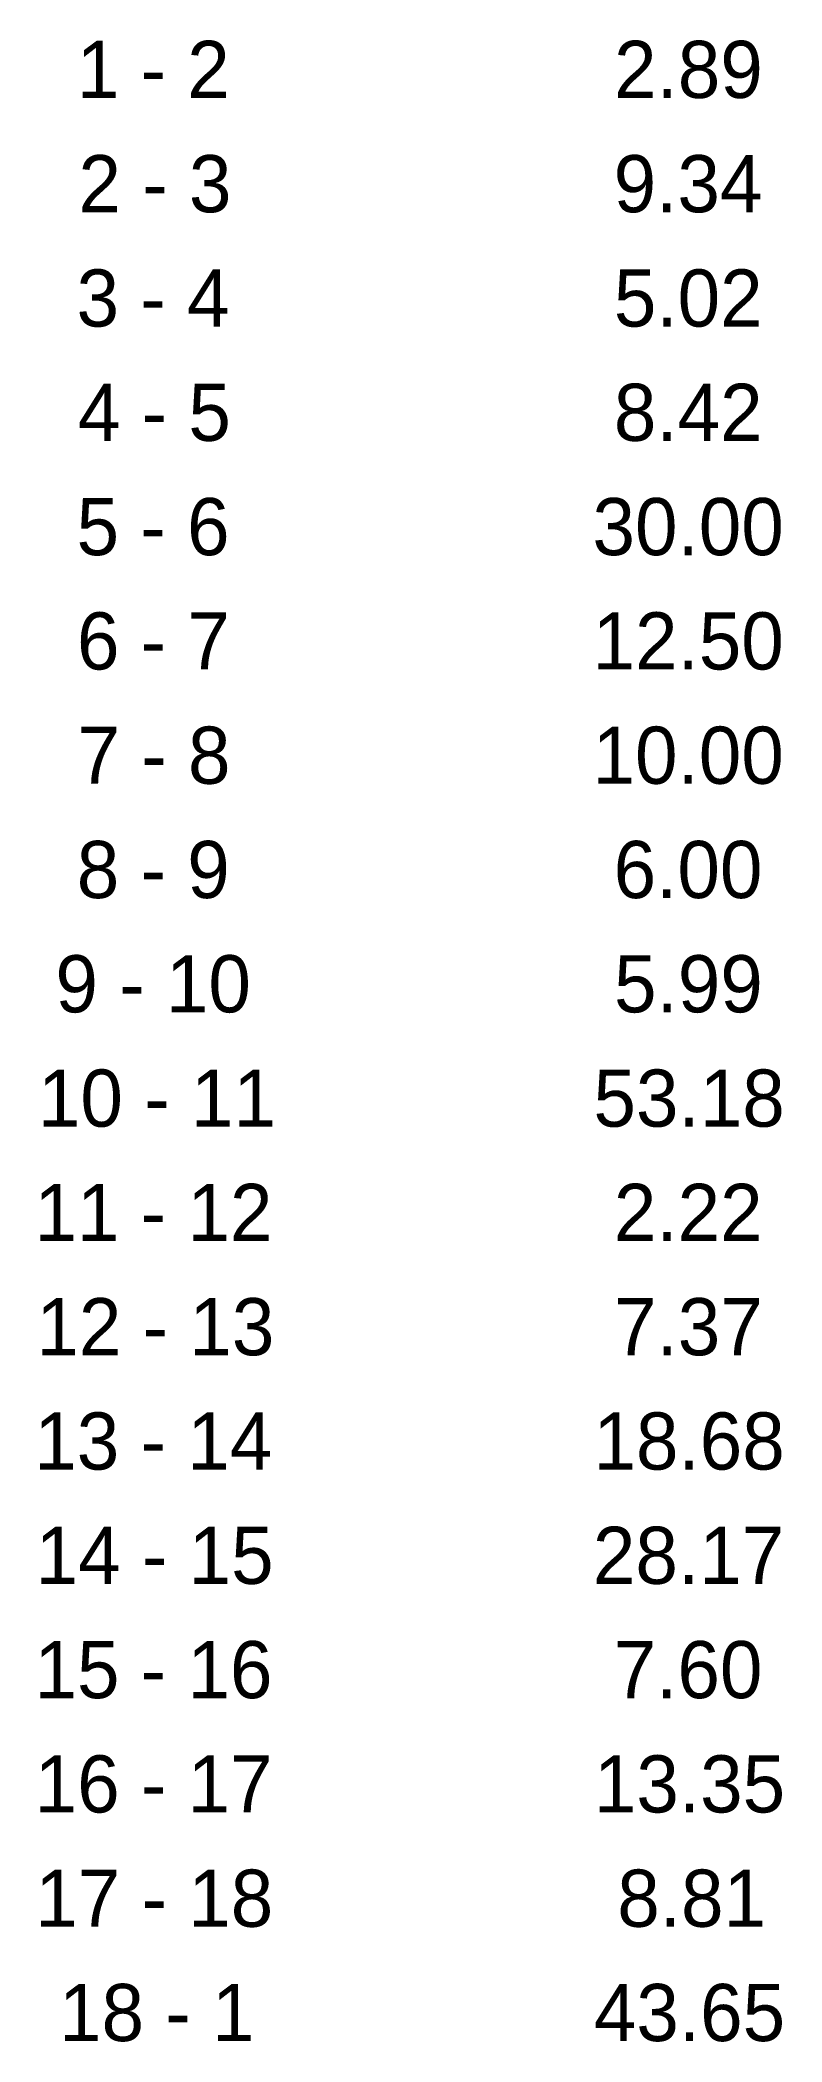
# Model space of a CAD drawing. Extents: x 551267 to 552303, y 1822005 to 1823263.
# Drawn here: x 551266.9 to 551305.8, y 1822004.6 to 1822109.7 of the extents above.
import ezdxf

# ---------------------------------------------------------------- set-up
doc = ezdxf.new("R2010")
doc.units = 0
doc.layers.add('Level 52', color=7, linetype='Continuous')

msp = doc.modelspace()

# ---------------------------------------------------------------- texts
at = {"layer": 'Level 52'}
for s, p in [('1 - 2', (551268.81, 1822106.61)), ('2.89', (551297, 1822106.61)), ('2 - 3', (551268.9, 1822100.61)), ('9.34', (551296.98, 1822100.61)), ('3 - 4', (551268.8, 1822094.61)), ('5.02', (551296.99, 1822094.61)), ('4 - 5', (551268.87, 1822088.61)), ('8.42', (551296.99, 1822088.61)), ('5 - 6', (551268.8, 1822082.61)), ('30.00', (551295.87, 1822082.61)), ('6 - 7', (551268.82, 1822076.61)), ('12.50', (551295.87, 1822076.61)), ('7 - 8', (551268.85, 1822070.61)), ('10.00', (551295.87, 1822070.61)), ('8 - 9', (551268.81, 1822064.61)), ('6.00', (551296.98, 1822064.61)), ('9 - 10', (551267.69, 1822058.61)), ('5.99', (551297, 1822058.61)), ('10 - 11', (551266.77, 1822052.61)), ('53.18', (551295.92, 1822052.61)), ('11 - 12', (551266.59, 1822046.61)), ('2.22', (551296.99, 1822046.61)), ('12 - 13', (551266.69, 1822040.61)), ('7.37', (551297, 1822040.61)), ('13 - 14', (551266.58, 1822034.61)), ('18.68', (551295.92, 1822034.61)), ('14 - 15', (551266.65, 1822028.61)), ('28.17', (551295.89, 1822028.61)), ('15 - 16', (551266.59, 1822022.61)), ('7.60', (551296.98, 1822022.61)), ('16 - 17', (551266.6, 1822016.61)), ('13.35', (551295.94, 1822016.61)), ('17 - 18', (551266.63, 1822010.61)), ('8.81', (551297.17, 1822010.61)), ('18 - 1', (551267.88, 1822004.61)), ('43.65', (551295.94, 1822004.61))]:
    msp.add_text(s, height=3, dxfattribs=at).set_placement(p)

doc.saveas('drawing.dxf')
